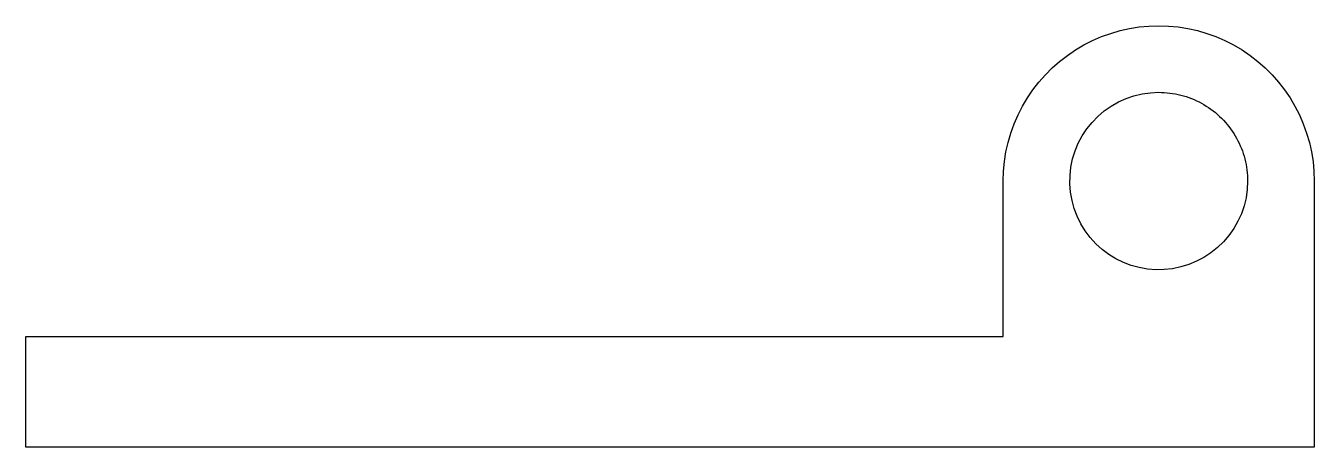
# Model space of a CAD drawing. Header units: metres. Extents: x -41.5 to 16.5, y 0 to 19.
import ezdxf

# ---------------------------------------------------------------- set-up
doc = ezdxf.new("R2010")
doc.units = ezdxf.units.M

msp = doc.modelspace()

# ---------------------------------------------------------------- linework, layer by layer
for points in [[(2.5, 12), (2.514, 12.44), (2.555, 12.877), (2.624, 13.312), (2.72, 13.741), (2.843, 14.163), (2.992, 14.577), (3.166, 14.98), (3.366, 15.372), (3.59, 15.751), (3.837, 16.114), (4.106, 16.462), (4.397, 16.792), (4.708, 17.103), (5.038, 17.394), (5.386, 17.663), (5.749, 17.91), (6.128, 18.134), (6.52, 18.334), (6.923, 18.508), (7.337, 18.657), (7.759, 18.78), (8.188, 18.876), (8.623, 18.945), (9.06, 18.986), (9.5, 19), (9.94, 18.986), (10.377, 18.945), (10.812, 18.876), (11.241, 18.78), (11.663, 18.657), (12.077, 18.508), (12.48, 18.334), (12.872, 18.134), (13.251, 17.91), (13.614, 17.663), (13.962, 17.394), (14.292, 17.103), (14.603, 16.792), (14.894, 16.462), (15.163, 16.114), (15.41, 15.751), (15.634, 15.372), (15.834, 14.98), (16.008, 14.577), (16.157, 14.163), (16.28, 13.741), (16.376, 13.312), (16.445, 12.877), (16.486, 12.44), (16.5, 12)], [(13.5, 12), (13.482, 11.624), (13.429, 11.25), (13.341, 10.884), (13.219, 10.528), (13.064, 10.184), (12.877, 9.857), (12.661, 9.548), (12.416, 9.262), (12.145, 9), (11.851, 8.764), (11.536, 8.557), (11.203, 8.381), (10.855, 8.236), (10.495, 8.126), (10.126, 8.049), (9.751, 8.008), (9.374, 8.002), (8.999, 8.032), (8.627, 8.096), (8.264, 8.196), (7.911, 8.329), (7.573, 8.495), (7.252, 8.692), (6.95, 8.918), (6.672, 9.172), (6.418, 9.45), (6.192, 9.752), (5.995, 10.073), (5.829, 10.411), (5.696, 10.764), (5.596, 11.127), (5.532, 11.499), (5.502, 11.874), (5.508, 12.251), (5.549, 12.626), (5.626, 12.995), (5.736, 13.355), (5.881, 13.703), (6.057, 14.036), (6.264, 14.351), (6.5, 14.645), (6.762, 14.916), (7.048, 15.161), (7.357, 15.377), (7.684, 15.564), (8.028, 15.719), (8.384, 15.841), (8.75, 15.929), (9.124, 15.982), (9.5, 16)], [(9.5, 16), (9.626, 15.998), (9.751, 15.992), (9.876, 15.982), (10.001, 15.968), (10.126, 15.951), (10.25, 15.929), (10.373, 15.904), (10.495, 15.874), (10.616, 15.841), (10.736, 15.804), (10.855, 15.764), (10.972, 15.719), (11.089, 15.671), (11.203, 15.619), (11.316, 15.564), (11.427, 15.505), (11.536, 15.443), (11.643, 15.377), (11.748, 15.308), (11.851, 15.236), (11.952, 15.161), (12.05, 15.082), (12.145, 15), (12.238, 14.916), (12.328, 14.828), (12.416, 14.738), (12.5, 14.645), (12.582, 14.55), (12.661, 14.452), (12.736, 14.351), (12.808, 14.248), (12.877, 14.143), (12.943, 14.036), (13.005, 13.927), (13.064, 13.816), (13.119, 13.703), (13.171, 13.589), (13.219, 13.472), (13.264, 13.355), (13.304, 13.236), (13.341, 13.116), (13.374, 12.995), (13.404, 12.873), (13.429, 12.75), (13.451, 12.626), (13.468, 12.501), (13.482, 12.376), (13.492, 12.251), (13.498, 12.126), (13.5, 12)], [(2.5, 5), (2.5, 5.14), (2.5, 5.28), (2.5, 5.42), (2.5, 5.56), (2.5, 5.7), (2.5, 5.84), (2.5, 5.98), (2.5, 6.12), (2.5, 6.26), (2.5, 6.4), (2.5, 6.54), (2.5, 6.68), (2.5, 6.82), (2.5, 6.96), (2.5, 7.1), (2.5, 7.24), (2.5, 7.38), (2.5, 7.52), (2.5, 7.66), (2.5, 7.8), (2.5, 7.94), (2.5, 8.08), (2.5, 8.22), (2.5, 8.36), (2.5, 8.5), (2.5, 8.64), (2.5, 8.78), (2.5, 8.92), (2.5, 9.06), (2.5, 9.2), (2.5, 9.34), (2.5, 9.48), (2.5, 9.62), (2.5, 9.76), (2.5, 9.9), (2.5, 10.04), (2.5, 10.18), (2.5, 10.32), (2.5, 10.46), (2.5, 10.6), (2.5, 10.74), (2.5, 10.88), (2.5, 11.02), (2.5, 11.16), (2.5, 11.3), (2.5, 11.44), (2.5, 11.58), (2.5, 11.72), (2.5, 11.86), (2.5, 12)], [(2.5, 5), (2.5, 5.14), (2.5, 5.28), (2.5, 5.42), (2.5, 5.56), (2.5, 5.7), (2.5, 5.84), (2.5, 5.98), (2.5, 6.12), (2.5, 6.26), (2.5, 6.4), (2.5, 6.54), (2.5, 6.68), (2.5, 6.82), (2.5, 6.96), (2.5, 7.1), (2.5, 7.24), (2.5, 7.38), (2.5, 7.52), (2.5, 7.66), (2.5, 7.8), (2.5, 7.94), (2.5, 8.08), (2.5, 8.22), (2.5, 8.36), (2.5, 8.5), (2.5, 8.64), (2.5, 8.78), (2.5, 8.92), (2.5, 9.06), (2.5, 9.2), (2.5, 9.34), (2.5, 9.48), (2.5, 9.62), (2.5, 9.76), (2.5, 9.9), (2.5, 10.04), (2.5, 10.18), (2.5, 10.32), (2.5, 10.46), (2.5, 10.6), (2.5, 10.74), (2.5, 10.88), (2.5, 11.02), (2.5, 11.16), (2.5, 11.3), (2.5, 11.44), (2.5, 11.58), (2.5, 11.72), (2.5, 11.86), (2.5, 12)], [(16.5, 12), (16.5, 11.76), (16.5, 11.52), (16.5, 11.28), (16.5, 11.04), (16.5, 10.8), (16.5, 10.56), (16.5, 10.32), (16.5, 10.08), (16.5, 9.84), (16.5, 9.6), (16.5, 9.36), (16.5, 9.12), (16.5, 8.88), (16.5, 8.64), (16.5, 8.4), (16.5, 8.16), (16.5, 7.92), (16.5, 7.68), (16.5, 7.44), (16.5, 7.2), (16.5, 6.96), (16.5, 6.72), (16.5, 6.48), (16.5, 6.24), (16.5, 6), (16.5, 5.76), (16.5, 5.52), (16.5, 5.28), (16.5, 5.04), (16.5, 4.8), (16.5, 4.56), (16.5, 4.32), (16.5, 4.08), (16.5, 3.84), (16.5, 3.6), (16.5, 3.36), (16.5, 3.12), (16.5, 2.88), (16.5, 2.64), (16.5, 2.4), (16.5, 2.16), (16.5, 1.92), (16.5, 1.68), (16.5, 1.44), (16.5, 1.2), (16.5, 0.96), (16.5, 0.72), (16.5, 0.48), (16.5, 0.24), (16.5, 0)], [(-41.5, 0), (-41.5, 0.1), (-41.5, 0.2), (-41.5, 0.3), (-41.5, 0.4), (-41.5, 0.5), (-41.5, 0.6), (-41.5, 0.7), (-41.5, 0.8), (-41.5, 0.9), (-41.5, 1), (-41.5, 1.1), (-41.5, 1.2), (-41.5, 1.3), (-41.5, 1.4), (-41.5, 1.5), (-41.5, 1.6), (-41.5, 1.7), (-41.5, 1.8), (-41.5, 1.9), (-41.5, 2), (-41.5, 2.1), (-41.5, 2.2), (-41.5, 2.3), (-41.5, 2.4), (-41.5, 2.5), (-41.5, 2.6), (-41.5, 2.7), (-41.5, 2.8), (-41.5, 2.9), (-41.5, 3), (-41.5, 3.1), (-41.5, 3.2), (-41.5, 3.3), (-41.5, 3.4), (-41.5, 3.5), (-41.5, 3.6), (-41.5, 3.7), (-41.5, 3.8), (-41.5, 3.9), (-41.5, 4), (-41.5, 4.1), (-41.5, 4.2), (-41.5, 4.3), (-41.5, 4.4), (-41.5, 4.5), (-41.5, 4.6), (-41.5, 4.7), (-41.5, 4.8), (-41.5, 4.9), (-41.5, 5)], [(-41.5, 5), (-40.62, 5), (-39.74, 5), (-38.86, 5), (-37.98, 5), (-37.1, 5), (-36.22, 5), (-35.34, 5), (-34.46, 5), (-33.58, 5), (-32.7, 5), (-31.82, 5), (-30.94, 5), (-30.06, 5), (-29.18, 5), (-28.3, 5), (-27.42, 5), (-26.54, 5), (-25.66, 5), (-24.78, 5), (-23.9, 5), (-23.02, 5), (-22.14, 5), (-21.26, 5), (-20.38, 5), (-19.5, 5), (-18.62, 5), (-17.74, 5), (-16.86, 5), (-15.98, 5), (-15.1, 5), (-14.22, 5), (-13.34, 5), (-12.46, 5), (-11.58, 5), (-10.7, 5), (-9.82, 5), (-8.94, 5), (-8.06, 5), (-7.18, 5), (-6.3, 5), (-5.42, 5), (-4.54, 5), (-3.66, 5), (-2.78, 5), (-1.9, 5), (-1.02, 5), (-0.14, 5), (0.74, 5), (1.62, 5), (2.5, 5)], [(-20, 5), (-19.55, 5), (-19.1, 5), (-18.65, 5), (-18.2, 5), (-17.75, 5), (-17.3, 5), (-16.85, 5), (-16.4, 5), (-15.95, 5), (-15.5, 5), (-15.05, 5), (-14.6, 5), (-14.15, 5), (-13.7, 5), (-13.25, 5), (-12.8, 5), (-12.35, 5), (-11.9, 5), (-11.45, 5), (-11, 5), (-10.55, 5), (-10.1, 5), (-9.65, 5), (-9.2, 5), (-8.75, 5), (-8.3, 5), (-7.85, 5), (-7.4, 5), (-6.95, 5), (-6.5, 5), (-6.05, 5), (-5.6, 5), (-5.15, 5), (-4.7, 5), (-4.25, 5), (-3.8, 5), (-3.35, 5), (-2.9, 5), (-2.45, 5), (-2, 5), (-1.55, 5), (-1.1, 5), (-0.65, 5), (-0.2, 5), (0.25, 5), (0.7, 5), (1.15, 5), (1.6, 5), (2.05, 5), (2.5, 5)], [(16.5, 0), (15.34, 0), (14.18, 0), (13.02, 0), (11.86, 0), (10.7, 0), (9.54, 0), (8.38, 0), (7.22, 0), (6.06, 0), (4.9, 0), (3.74, 0), (2.58, 0), (1.42, 0), (0.26, 0), (-0.9, 0), (-2.06, 0), (-3.22, 0), (-4.38, 0), (-5.54, 0), (-6.7, 0), (-7.86, 0), (-9.02, 0), (-10.18, 0), (-11.34, 0), (-12.5, 0), (-13.66, 0), (-14.82, 0), (-15.98, 0), (-17.14, 0), (-18.3, 0), (-19.46, 0), (-20.62, 0), (-21.78, 0), (-22.94, 0), (-24.1, 0), (-25.26, 0), (-26.42, 0), (-27.58, 0), (-28.74, 0), (-29.9, 0), (-31.06, 0), (-32.22, 0), (-33.38, 0), (-34.54, 0), (-35.7, 0), (-36.86, 0), (-38.02, 0), (-39.18, 0), (-40.34, 0), (-41.5, 0)]]:
    msp.add_lwpolyline(points)

doc.saveas('drawing.dxf')
